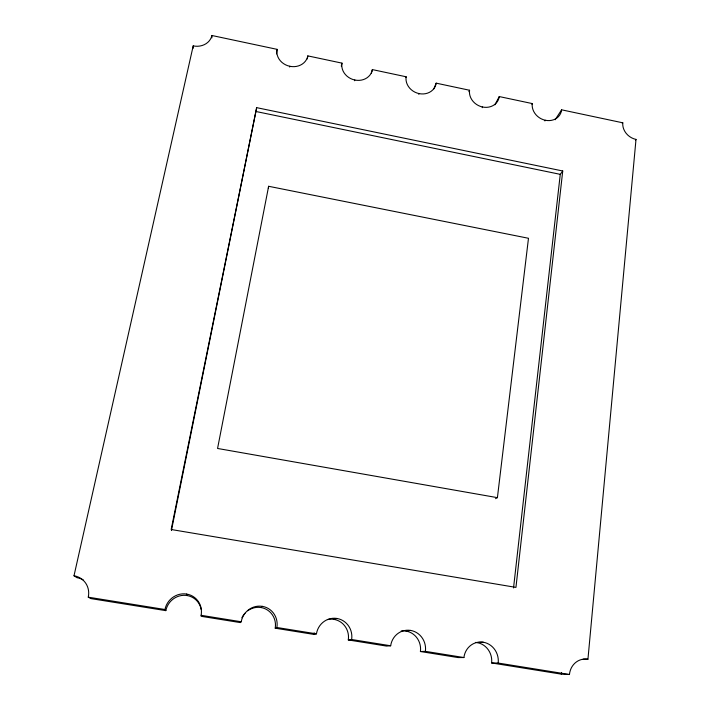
<?xml version="1.0" encoding="UTF-8"?>
<svg xmlns="http://www.w3.org/2000/svg" width="710" height="710" viewBox="0 0 710 710"><rect width="100%" height="100%" fill="white"/><g stroke="black" fill="none" stroke-linecap="round" stroke-linejoin="round"><path stroke-width="1.06" d="M211.882 37.861L211.917 35.5L277.069 49.345A15.735 13.863 15.3 0 0 289.778 66.279L289.689 67.033M475.505 642.408A17.998 16.854 79.6 0 1 491.613 662.954L561.344 674.154L569.447 674.5A18.389 16.756 74 0 1 587.942 659.217L636 139.417A15.158 13.091 35.4 0 1 622.785 122.812L561.619 109.819A15.256 13.339 30.8 0 1 545.324 120.256L544.916 120.931M171.429 530.539L256.665 107.654L562.737 170.986L515.948 587.392L171.172 529.509L256.665 107.654M513.534 587.942L560.261 174.349L562.737 170.986M497.408 497.657L528.48 238.276L268.637 186.286L217.562 448.463L497.408 497.657L495.562 498.668M276.518 53.924L277.069 49.345M268.344 188.407L268.637 186.286M307.306 58.903L307.829 55.886L341.98 63.137A15.576 13.756 19.3 0 0 354.778 80.008L354.609 80.745M201.196 609.491A18.513 17.741 -53.9 0 0 183.641 595.317A18.513 17.741 -53.9 0 0 165.838 610.635L90.924 598.61L88.262 597.181A19.436 18.229 -41.9 0 0 74 575.774L193.209 45.884A16.002 13.987 9.8 0 0 211.917 35.5M341.288 66.11L341.98 63.137M371.33 73.263L372.377 69.598L406.138 76.778A15.442 13.632 23.4 0 0 419.033 93.587L418.785 94.297M405.88 77.496L406.138 76.778M433.899 88.83L436.188 83.159L469.559 90.25A15.336 13.49 27.3 0 0 482.543 106.997A15.336 13.49 27.3 0 0 499.263 96.569L532.251 103.571A15.256 13.339 30.8 0 0 545.324 120.256M468.902 91.661L469.559 90.25M482.214 107.689L482.56 107.006M494.941 104.778L499.263 96.569M531.843 104.255L532.251 103.571M555.14 119.75L561.619 109.819M622.279 123.469L622.785 122.812M635.468 140.048L636 139.417M569.447 674.5L498.18 663.051A18.416 17.226 79.1 0 0 483.199 642.213A18.416 17.226 79.1 0 0 463.914 657.54L425.396 651.354A18.451 17.537 85.3 0 0 410.531 630.409A18.451 17.537 85.3 0 0 390.669 645.772L351.636 639.506A18.531 17.821 -84 0 0 336.886 618.454A18.531 17.821 -84 0 0 316.438 633.852L276.882 627.489A18.682 18.034 -68.2 0 0 262.256 606.34A18.682 18.034 -68.2 0 0 241.214 621.756L240.353 622.599L201.17 616.307L201.107 615.313A18.939 18.149 -53.7 0 0 186.615 594.057A18.939 18.149 -53.7 0 0 164.951 609.508L88.262 597.181M260.961 607.529L262.292 606.34M247.737 610.76A18.265 17.626 -68 0 1 267.359 609.961A18.265 17.626 -68 0 1 275.214 628.199L276.882 627.489M333.913 619.368L336.922 618.454M275.214 628.199L313.882 634.412L316.438 633.852M405.925 631.048L410.558 630.418M327.408 619.59A18.114 17.422 -83.4 0 1 348.291 639.941L351.636 639.506M390.669 645.772L386.462 646.064L348.291 639.941M477.005 642.577L483.226 642.213M401.177 630.977A18.043 17.155 85.9 0 1 420.418 651.523L425.396 651.354M463.914 657.54L458.092 657.566L420.418 651.523M583.132 659.208L587.942 659.217M491.613 662.954L498.18 663.051M201.107 615.313L241.214 621.756M256.283 111.568L560.261 174.349M74 575.774L76.982 577.683A18.984 17.812 -42.2 0 1 83.301 580.008M164.951 609.508L165.838 610.635M186.65 594.057L187.032 595.539M193.209 45.884L193.244 48.218M436.188 83.159A15.442 13.632 23.4 0 1 419.033 93.587M372.377 69.598A15.576 13.756 19.3 0 1 354.778 80.008M307.829 55.886A15.735 13.863 15.3 0 1 289.778 66.279M561.344 674.154A17.972 16.41 74.4 0 1 561.566 672.574M241.915 617.771A18.265 17.626 -68 0 1 244.968 613.254M313.882 634.412A18.114 17.422 -83.4 0 1 314.219 632.814"/></g></svg>
